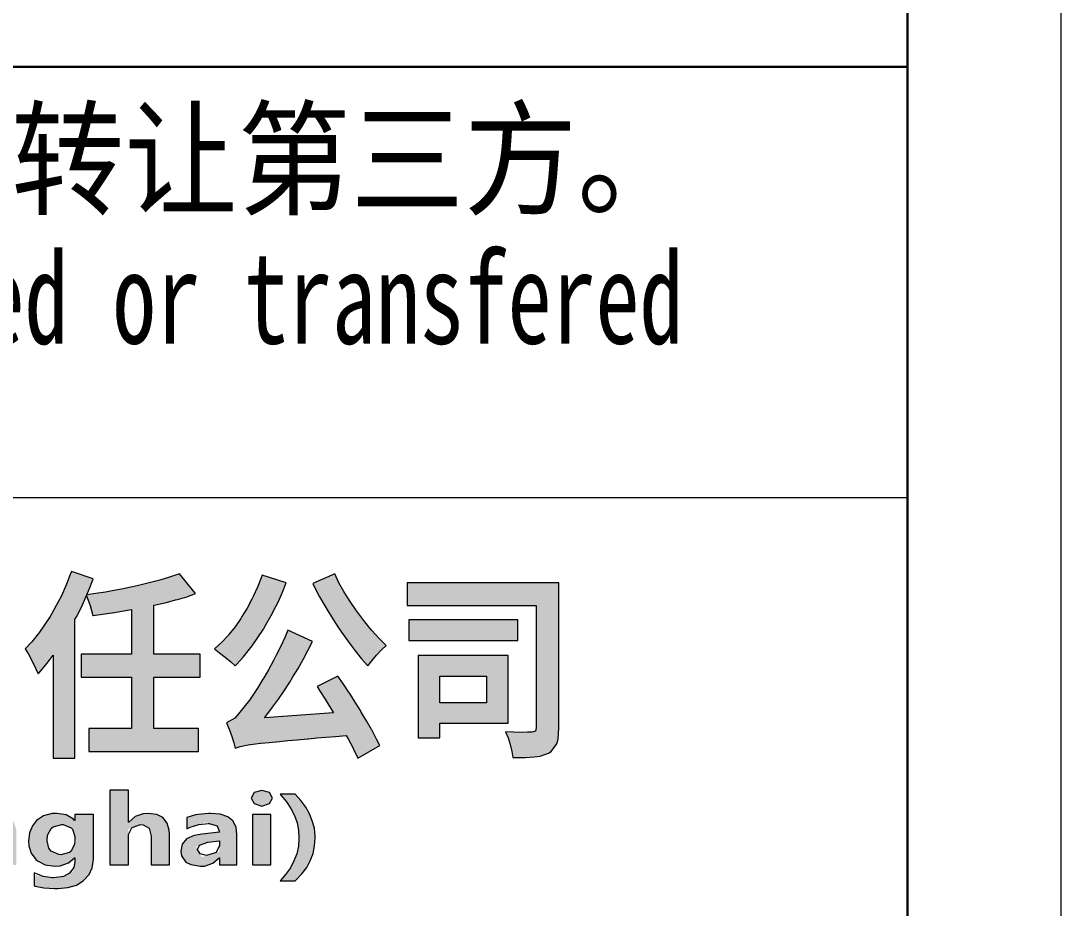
# Model space of a CAD drawing. Header units: millimetres. Extents: x 2135 to 2555, y 1580 to 1877.
# Drawn here: x 2521.35 to 2555.18, y 1627.4 to 1656.27 of the extents above; entities that cross this region are included whole.
import ezdxf
from ezdxf.enums import TextEntityAlignment as Align

# ---------------------------------------------------------------- set-up
doc = ezdxf.new("R2010")
doc.units = ezdxf.units.MM
for name, color, linetype, lineweight in [('1粗实线', 7, 'Continuous', 30), ('2细实线', 3, 'Continuous', 18), ('7文本', 2, 'Continuous', 18), ('8标注', 3, 'Continuous', 18), ('9图表', 4, 'Continuous', 18)]:
    doc.layers.add(name, color=color, linetype=linetype, lineweight=lineweight)
doc.layers.add('LOGO 1', color=7, linetype='Continuous', true_color=0x1e2380)
doc.styles.add('lanpec', font='bpec_e.shx', dxfattribs={"width": 0.75, "bigfont": 'hztxt.shx'})
doc.styles.add('黑体', font='simhei.ttf', dxfattribs={"width": 1.5})

# ---------------------------------------------------------------- blocks, each defined once
blk = doc.blocks.new('A3')
at = {"layer": '1粗实线'}
blk.add_lwpolyline([(-395, 5), (-5, 5), (-5, 292), (-395, 292)], close=True, dxfattribs=at)
at = {"layer": '9图表'}
blk.add_lwpolyline([(-420, 0), (0, 0), (0, 297), (-420, 297)], close=True, dxfattribs=at)
blk = doc.blocks.new('蓝滨LOGO')
at = {"layer": 'LOGO 1'}
h = blk.add_hatch(color=256, dxfattribs=at)
h.dxf.hatch_style = 1
h.paths.add_polyline_path([(86.926, 8.737), (86.977, 8.825), (87.127, 9.119), (87.174, 9.217), (87.308, 9.517), (87.313, 9.537), (87.426, 9.801), (87.525, 10.059), (86.812, 10.301), (86.776, 10.198), (86.657, 9.888), (86.523, 9.584), (86.477, 9.486), (86.322, 9.192), (86.162, 8.913), (86.121, 8.835), (85.94, 8.562), (85.754, 8.299), (85.733, 8.273), (85.522, 8.015), (85.31, 7.788), (85.419, 7.607), (85.537, 7.38), (85.651, 7.158), (85.728, 6.972), (85.764, 7.008), (85.976, 7.256), (86.022, 7.313), (86.219, 7.576), (86.219, 4.231), (86.926, 4.231)])
h.paths.add_polyline_path([(90.998, 7.612), (89.496, 7.612), (89.496, 9.207), (89.605, 9.228), (89.909, 9.295), (90.203, 9.377), (90.265, 9.393), (90.57, 9.481), (90.854, 9.579), (90.332, 10.229), (90.291, 10.214), (90.007, 10.116), (89.692, 10.023), (89.558, 9.981), (89.259, 9.904), (88.949, 9.832), (88.748, 9.785), (88.448, 9.723), (88.139, 9.672), (87.922, 9.63), (87.612, 9.584), (87.313, 9.537), (87.308, 9.517), (87.308, 9.512), (87.426, 9.197), (87.426, 9.192), (87.509, 8.872), (87.519, 8.872), (87.824, 8.913), (88.128, 8.959), (88.154, 8.959), (88.454, 9.011), (88.763, 9.063), (88.763, 7.612), (87.132, 7.612), (87.132, 6.864), (88.763, 6.864), (88.763, 5.191), (87.375, 5.191), (87.375, 4.448), (90.942, 4.448), (90.942, 5.191), (89.496, 5.191), (89.496, 6.864), (90.998, 6.864)])
h = blk.add_hatch(color=256, dxfattribs=at)
h.dxf.hatch_style = 1
h.paths.add_polyline_path([(93.311, 8.866), (93.466, 9.161), (93.543, 9.326), (93.677, 9.63), (93.796, 9.935), (93.016, 10.177), (92.986, 10.095), (92.867, 9.785), (92.727, 9.486), (92.681, 9.398), (92.526, 9.109), (92.361, 8.835), (92.32, 8.774), (92.134, 8.505), (91.933, 8.252), (91.917, 8.232), (91.69, 7.994), (91.463, 7.782), (91.633, 7.659), (91.819, 7.509), (92, 7.359), (92.139, 7.23), (92.185, 7.277), (92.397, 7.509), (92.604, 7.772), (92.691, 7.886), (92.877, 8.149), (93.058, 8.428), (93.151, 8.583)])
h.paths.add_polyline_path([(94.503, 7.726), (94.653, 8.02), (93.853, 8.392), (93.76, 8.175), (93.626, 7.875), (93.476, 7.581), (93.383, 7.401), (93.223, 7.106), (93.068, 6.838), (93.042, 6.797), (92.862, 6.502), (92.696, 6.249), (92.604, 6.12), (92.423, 5.888), (92.335, 5.775), (92.139, 5.542), (92.124, 5.532), (91.86, 5.377), (91.943, 5.171), (92.031, 4.938), (92.093, 4.722), (92.139, 4.556), (92.304, 4.613), (92.557, 4.665), (92.64, 4.675), (92.96, 4.711), (92.97, 4.711), (93.244, 4.737), (93.584, 4.773), (93.847, 4.799), (94.152, 4.825), (94.493, 4.861), (94.519, 4.861), (94.792, 4.887), (95.086, 4.913), (95.406, 4.938), (95.752, 4.969), (95.809, 4.861), (95.964, 4.577), (95.99, 4.52), (96.124, 4.226), (96.841, 4.644), (96.738, 4.851), (96.578, 5.155), (96.573, 5.16), (96.413, 5.439), (96.237, 5.728), (96.212, 5.775), (96.041, 6.048), (95.866, 6.327), (95.845, 6.358), (95.659, 6.631), (95.479, 6.895), (94.802, 6.554), (94.885, 6.425), (95.066, 6.146), (95.164, 5.981), (95.339, 5.702), (93.094, 5.537), (93.166, 5.635), (93.357, 5.883), (93.543, 6.146), (93.729, 6.42), (93.915, 6.704), (94.018, 6.869), (94.188, 7.148), (94.348, 7.437)])
h.paths.add_polyline_path([(96.124, 8.97), (96.062, 9.057), (95.876, 9.326), (95.706, 9.599), (95.675, 9.646), (95.51, 9.935), (95.375, 10.224), (94.663, 9.909), (94.73, 9.765), (94.885, 9.475), (95.05, 9.186), (95.148, 9.016), (95.324, 8.737), (95.499, 8.469), (95.597, 8.324), (95.788, 8.056), (95.979, 7.803), (96.041, 7.721), (96.248, 7.462), (96.449, 7.23), (96.578, 7.395), (96.733, 7.581), (96.893, 7.757), (97.053, 7.896), (97.032, 7.912), (96.815, 8.133), (96.588, 8.381), (96.521, 8.459), (96.32, 8.706)])
h = blk.add_hatch(color=256, dxfattribs=at)
h.dxf.hatch_style = 1
h.paths.add_polyline_path([(102.664, 9.93), (97.729, 9.93), (97.729, 9.192), (101.931, 9.192), (101.931, 5.217), (101.9, 5.109), (101.781, 5.073), (101.647, 5.073), (101.44, 5.067), (101.187, 5.073), (100.929, 5.088), (101.012, 4.892), (101.079, 4.67), (101.136, 4.443), (101.167, 4.247), (101.254, 4.247), (101.58, 4.247), (101.858, 4.267), (102.06, 4.298), (102.333, 4.396), (102.411, 4.448), (102.596, 4.691), (102.638, 4.851), (102.664, 5.212)])
h.paths.add_polyline_path([(101.327, 8.727), (97.791, 8.727), (97.791, 8.051), (101.327, 8.051)], flags=17)
h.paths.add_polyline_path([(101.017, 7.566), (98.095, 7.566), (98.095, 4.892), (98.797, 4.892), (98.797, 5.362), (101.017, 5.362)], flags=17)
h.paths.add_polyline_path([(100.31, 6.9), (100.31, 6.028), (98.797, 6.028), (98.797, 6.9)], flags=16)
h = blk.add_hatch(color=256, dxfattribs=at)
h.dxf.hatch_style = 1
h.paths.add_polyline_path([(74.705, 1.589), (74.727, 1.33), (74.783, 1.082), (74.874, 0.845), (74.998, 0.631), (75.155, 0.428), (75.347, 0.237), (75.841, 0.237), (75.545, 0.568), (75.328, 1.024), (75.245, 1.386), (75.233, 1.656), (75.27, 2.08), (75.449, 2.55), (75.82, 3.054), (75.347, 3.054), (75.313, 3.02), (75.122, 2.806), (74.975, 2.592), (74.862, 2.366), (74.772, 2.141), (74.727, 1.893), (74.705, 1.634)])
h.paths.add_polyline_path([(76.859, 2.655), (77.258, 2.712), (77.882, 2.619), (77.882, 3.009), (77.815, 3.031), (77.522, 3.076), (77.184, 3.099), (76.924, 3.087), (76.62, 3.02), (76.372, 2.918), (76.282, 2.862), (76.124, 2.659), (76.068, 2.423), (76.102, 2.242), (76.214, 2.051), (76.429, 1.893), (76.744, 1.758), (77.259, 1.563), (77.364, 1.352), (77.229, 1.156), (76.868, 1.104), (76.432, 1.146), (76.079, 1.33), (76.079, 0.845), (76.248, 0.789), (76.541, 0.732), (76.891, 0.721), (77.172, 0.732), (77.476, 0.789), (77.724, 0.89), (77.803, 0.947), (77.961, 1.138), (78.017, 1.397), (77.984, 1.566), (77.848, 1.78), (77.815, 1.825), (77.589, 1.961), (77.262, 2.096), (76.826, 2.255), (76.71, 2.456)])
h.paths.add_polyline_path([(79.031, 3.189), (78.434, 3.189), (78.434, 0.755), (79.031, 0.755), (79.031, 1.69), (79.031, 1.925), (79.478, 2.093), (79.707, 1.949), (79.775, 1.69), (79.775, 0.755), (80.372, 0.755), (80.372, 1.882), (80.305, 2.118), (80.169, 2.299), (79.955, 2.4), (79.674, 2.434), (79.516, 2.423), (79.257, 2.332), (79.031, 2.143)])
h.paths.add_polyline_path([(80.789, 1.431), (80.733, 1.206), (80.755, 1.048), (80.913, 0.845), (81.06, 0.766), (81.375, 0.721), (81.522, 0.721), (81.792, 0.811), (81.995, 0.992), (81.995, 0.755), (82.569, 0.755), (82.569, 1.747), (82.536, 1.983), (82.434, 2.186), (82.265, 2.321), (82.017, 2.411), (81.702, 2.434), (81.634, 2.434), (81.307, 2.4), (81.217, 2.389), (80.936, 2.299), (80.936, 1.952), (81.548, 2.14), (81.916, 2.028), (82.006, 1.825), (81.443, 1.758), (81.184, 1.713), (80.936, 1.6)])
h.paths.add_polyline_path([(81.86, 1.149), (81.882, 1.161), (81.995, 1.386), (82.006, 1.42), (82.006, 1.544), (81.612, 1.499), (81.341, 1.397), (81.285, 1.262), (81.364, 1.116), (81.578, 1.059)], flags=16)
h.paths.add_polyline_path([(83.077, 0.755), (83.674, 0.755), (83.674, 1.921), (84.144, 2.098), (84.372, 1.927), (84.429, 1.668), (84.429, 0.755), (85.026, 0.755), (85.026, 1.871), (84.958, 2.118), (84.834, 2.299), (84.62, 2.4), (84.35, 2.434), (84.147, 2.423), (83.888, 2.321), (83.674, 2.131), (83.674, 2.4), (83.077, 2.4)])
h.paths.add_polyline_path([(85.431, 1.375), (85.51, 1.138), (85.657, 0.935), (85.713, 0.89), (85.961, 0.755), (86.277, 0.721), (86.446, 0.732), (86.716, 0.823), (86.919, 0.992), (86.955, 0.992), (86.873, 0.55), (86.558, 0.383), (86.22, 0.335), (85.6, 0.427), (85.6, 0.079), (85.634, 0.068), (85.916, 0.011), (86.265, -0.011), (86.367, -0.011), (86.693, 0.023), (86.975, 0.101), (87.2, 0.237), (87.223, 0.259), (87.392, 0.44), (87.493, 0.665), (87.527, 0.935), (87.527, 2.4), (86.93, 2.4), (86.93, 2.197), (86.919, 2.197), (86.885, 2.242), (86.648, 2.389), (86.344, 2.434), (86.186, 2.434), (85.905, 2.355), (85.679, 2.197), (85.544, 2.028), (85.454, 1.803), (85.42, 1.532)])
h.paths.add_polyline_path([(86.003, 1.655), (86.176, 1.982), (86.529, 2.081), (86.841, 1.945), (86.975, 1.544), (86.789, 1.172), (86.442, 1.074), (86.1, 1.23)], flags=16)
h.paths.add_polyline_path([(88.665, 3.189), (88.068, 3.189), (88.068, 0.755), (88.665, 0.755), (88.665, 1.69), (88.665, 1.925), (89.103, 2.09), (89.341, 1.949), (89.409, 1.69), (89.409, 0.755), (90.006, 0.755), (90.006, 1.769), (89.995, 1.882), (89.927, 2.118), (89.792, 2.299), (89.589, 2.4), (89.308, 2.434), (89.15, 2.423), (88.891, 2.332), (88.665, 2.143)])
h.paths.add_polyline_path([(92.192, 1.747), (92.17, 1.983), (92.068, 2.186), (91.899, 2.321), (91.651, 2.411), (91.336, 2.434), (91.268, 2.434), (90.941, 2.4), (90.851, 2.389), (90.57, 2.299), (90.57, 1.951), (91.172, 2.143), (91.55, 2.028), (91.629, 1.825), (91.065, 1.758), (90.806, 1.713), (90.558, 1.6), (90.412, 1.431), (90.367, 1.206), (90.389, 1.048), (90.536, 0.845), (90.693, 0.766), (91.009, 0.721), (91.144, 0.721), (91.415, 0.811), (91.629, 1.002), (91.629, 0.755), (92.192, 0.755)])
h.paths.add_polyline_path([(91.629, 1.544), (91.629, 1.42), (91.629, 1.193), (91.055, 1.009), (90.868, 1.357), (91.246, 1.499)], flags=16)
h.paths.add_polyline_path([(93.296, 2.4), (92.699, 2.4), (92.699, 0.755), (93.296, 0.755)])
h.paths.add_polyline_path([(92.755, 3.11), (92.654, 2.93), (92.755, 2.749), (93.003, 2.671), (93.251, 2.749), (93.353, 2.93), (93.251, 3.11), (93.003, 3.178)])
h.paths.add_polyline_path([(94.141, 1.116), (93.991, 0.74), (93.639, 0.237), (94.085, 0.237), (94.31, 0.462), (94.468, 0.676), (94.581, 0.89), (94.671, 1.127), (94.716, 1.375), (94.739, 1.634), (94.739, 1.69), (94.716, 1.949), (94.648, 2.186), (94.558, 2.423), (94.434, 2.637), (94.277, 2.851), (94.085, 3.054), (93.601, 3.054), (93.623, 3.02), (93.9, 2.69), (94.137, 2.218), (94.198, 1.882), (94.217, 1.45)])
at = {"color": 164, "lineweight": 0}
for points in [[(86.812, 10.301), (86.776, 10.198), (86.657, 9.888), (86.523, 9.584), (86.477, 9.486), (86.322, 9.192), (86.162, 8.913), (86.121, 8.835), (85.94, 8.562), (85.754, 8.299), (85.733, 8.273), (85.522, 8.015), (85.31, 7.788), (85.419, 7.607)], [(86.219, 7.576), (86.219, 4.231), (86.926, 4.231), (86.926, 8.737), (86.977, 8.825), (87.127, 9.119), (87.174, 9.217), (87.308, 9.517), (87.313, 9.537), (87.426, 9.801), (87.525, 10.059), (86.812, 10.301)], [(88.763, 9.063), (88.763, 7.612), (87.132, 7.612), (87.132, 6.864), (88.763, 6.864), (88.763, 5.191), (87.375, 5.191), (87.375, 4.448), (90.942, 4.448), (90.942, 5.191), (89.496, 5.191), (89.496, 6.864), (90.998, 6.864), (90.998, 7.612), (89.496, 7.612), (89.496, 9.207), (89.605, 9.228), (89.909, 9.295), (90.203, 9.377), (90.265, 9.393), (90.57, 9.481), (90.854, 9.579), (90.332, 10.229)], [(90.332, 10.229), (90.291, 10.214), (90.007, 10.116), (89.692, 10.023), (89.558, 9.981), (89.259, 9.904), (88.949, 9.832), (88.748, 9.785), (88.448, 9.723), (88.139, 9.672), (87.922, 9.63), (87.612, 9.584), (87.313, 9.537), (87.308, 9.517), (87.308, 9.512), (87.426, 9.197), (87.426, 9.192)], [(102.664, 9.93), (97.729, 9.93), (97.729, 9.192), (101.931, 9.192), (101.931, 5.217), (101.9, 5.109), (101.781, 5.073), (101.647, 5.073), (101.44, 5.067)], [(101.012, 4.892), (101.079, 4.67), (101.136, 4.443), (101.167, 4.247), (101.254, 4.247), (101.58, 4.247), (101.858, 4.267), (102.06, 4.298), (102.333, 4.396), (102.411, 4.448), (102.596, 4.691), (102.638, 4.851), (102.664, 5.212), (102.664, 9.93)], [(87.426, 9.192), (87.509, 8.872), (87.519, 8.872), (87.824, 8.913), (88.128, 8.959), (88.154, 8.959), (88.454, 9.011), (88.763, 9.063)], [(93.853, 8.392), (93.76, 8.175), (93.626, 7.875), (93.476, 7.581), (93.383, 7.401), (93.223, 7.106), (93.068, 6.838), (93.042, 6.797), (92.862, 6.502), (92.696, 6.249), (92.604, 6.12), (92.423, 5.888), (92.335, 5.775), (92.139, 5.542), (92.124, 5.532)], [(93.094, 5.537), (93.166, 5.635), (93.357, 5.883), (93.543, 6.146), (93.729, 6.42), (93.915, 6.704), (94.018, 6.869), (94.188, 7.148), (94.348, 7.437), (94.503, 7.726), (94.653, 8.02), (93.853, 8.392)], [(85.419, 7.607), (85.537, 7.38), (85.651, 7.158), (85.728, 6.972), (85.764, 7.008), (85.976, 7.256), (86.022, 7.313), (86.219, 7.576)], [(101.017, 7.566), (98.095, 7.566), (98.095, 4.892), (98.797, 4.892), (98.797, 5.362), (101.017, 5.362)], [(101.017, 5.362), (101.017, 7.566)], [(95.479, 6.895), (94.802, 6.554), (94.885, 6.425), (95.066, 6.146), (95.164, 5.981), (95.339, 5.702), (93.094, 5.537)], [(96.578, 5.155), (96.573, 5.16), (96.413, 5.439), (96.237, 5.728), (96.212, 5.775), (96.041, 6.048), (95.866, 6.327), (95.845, 6.358), (95.659, 6.631), (95.479, 6.895)], [(98.797, 6.028), (98.797, 6.9), (100.31, 6.9)], [(100.31, 6.9), (100.31, 6.028), (98.797, 6.028)], [(92.124, 5.532), (91.86, 5.377), (91.943, 5.171), (92.031, 4.938), (92.093, 4.722), (92.139, 4.556), (92.304, 4.613), (92.557, 4.665), (92.64, 4.675), (92.96, 4.711), (92.97, 4.711), (93.244, 4.737), (93.584, 4.773), (93.847, 4.799), (94.152, 4.825), (94.493, 4.861), (94.519, 4.861), (94.792, 4.887), (95.086, 4.913), (95.406, 4.938), (95.752, 4.969)], [(95.752, 4.969), (95.809, 4.861), (95.964, 4.577), (95.99, 4.52), (96.124, 4.226), (96.841, 4.644), (96.738, 4.851), (96.578, 5.155)], [(95.752, 4.969), (95.809, 4.861), (95.964, 4.577), (95.99, 4.52), (96.124, 4.226), (96.841, 4.644), (96.738, 4.851), (96.578, 5.155)], [(101.44, 5.067), (101.187, 5.073), (100.929, 5.088)], [(100.929, 5.088), (101.012, 4.892)]]:
    blk.add_lwpolyline(points, dxfattribs=at)
for points in [[(93.016, 10.177), (92.986, 10.095), (92.867, 9.785), (92.727, 9.486), (92.681, 9.398), (92.526, 9.109), (92.361, 8.835), (92.32, 8.774), (92.134, 8.505), (91.933, 8.252), (91.917, 8.232), (91.69, 7.994), (91.463, 7.782), (91.633, 7.659), (91.819, 7.509), (92, 7.359), (92.139, 7.23), (92.185, 7.277), (92.397, 7.509), (92.604, 7.772), (92.691, 7.886), (92.877, 8.149), (93.058, 8.428), (93.151, 8.583), (93.311, 8.866), (93.466, 9.161), (93.543, 9.326), (93.677, 9.63), (93.796, 9.935)], [(95.375, 10.224), (94.663, 9.909), (94.73, 9.765), (94.885, 9.475), (95.05, 9.186), (95.148, 9.016), (95.324, 8.737), (95.499, 8.469), (95.597, 8.324), (95.788, 8.056), (95.979, 7.803), (96.041, 7.721), (96.248, 7.462), (96.449, 7.23), (96.578, 7.395), (96.733, 7.581), (96.893, 7.757), (97.053, 7.896), (97.032, 7.912), (96.815, 8.133), (96.588, 8.381), (96.521, 8.459), (96.32, 8.706), (96.124, 8.97), (96.062, 9.057), (95.876, 9.326), (95.706, 9.599), (95.675, 9.646), (95.51, 9.935)], [(101.327, 8.727), (97.791, 8.727), (97.791, 8.051), (101.327, 8.051)]]:
    blk.add_lwpolyline(points, close=True, dxfattribs=at)
at = {"layer": 'LOGO 1', "color": 164, "lineweight": 0}
for points in [[(88.665, 3.189), (88.068, 3.189), (88.068, 0.755), (88.665, 0.755), (88.665, 1.69), (88.665, 1.747), (88.778, 1.961), (88.789, 1.972), (89.06, 2.073)], [(88.665, 2.152), (88.665, 3.189)], [(86.344, 2.434), (86.186, 2.434), (85.905, 2.355), (85.679, 2.197)], [(86.919, 2.197), (86.885, 2.242), (86.648, 2.389), (86.344, 2.434)], [(87.527, 2.4), (86.93, 2.4), (86.93, 2.197), (86.919, 2.197)], [(87.223, 0.259), (87.392, 0.44), (87.493, 0.665), (87.527, 0.935), (87.527, 2.4)], [(89.308, 2.434), (89.15, 2.423), (88.891, 2.332), (88.677, 2.152), (88.665, 2.152)], [(89.927, 2.118), (89.792, 2.299), (89.589, 2.4), (89.308, 2.434)], [(91.336, 2.434), (91.268, 2.434), (90.941, 2.4), (90.851, 2.389), (90.57, 2.299), (90.57, 1.927), (90.671, 1.983), (90.953, 2.073), (91.257, 2.107)], [(92.068, 2.186), (91.899, 2.321), (91.651, 2.411), (91.336, 2.434)], [(85.679, 2.197), (85.544, 2.028), (85.454, 1.803), (85.42, 1.532), (85.431, 1.375), (85.51, 1.138), (85.657, 0.935), (85.713, 0.89), (85.961, 0.755), (86.277, 0.721), (86.446, 0.732), (86.716, 0.823), (86.919, 0.992), (86.93, 0.992)], [(86.468, 1.082), (86.4, 1.093), (86.153, 1.206), (86.085, 1.296), (86.029, 1.544), (86.04, 1.724), (86.153, 1.938), (86.22, 1.994), (86.502, 2.073)], [(86.502, 2.073), (86.547, 2.073), (86.806, 1.961), (86.851, 1.916), (86.93, 1.679), (86.93, 1.544), (86.919, 1.431), (86.806, 1.206), (86.75, 1.161), (86.468, 1.082)], [(89.06, 2.073), (89.15, 2.062), (89.341, 1.949), (89.409, 1.69), (89.409, 0.755), (90.006, 0.755), (90.006, 1.769), (89.995, 1.882), (89.927, 2.118)], [(89.06, 2.073), (89.15, 2.062), (89.341, 1.949), (89.409, 1.69), (89.409, 0.755), (90.006, 0.755), (90.006, 1.769), (89.995, 1.882), (89.927, 2.118)], [(91.257, 2.107), (91.291, 2.107), (91.55, 2.028), (91.629, 1.825), (91.065, 1.758), (90.806, 1.713), (90.558, 1.6)], [(91.257, 2.107), (91.291, 2.107), (91.55, 2.028), (91.629, 1.825), (91.065, 1.758), (90.806, 1.713), (90.558, 1.6)], [(91.629, 0.992), (91.629, 0.755), (92.192, 0.755), (92.192, 1.747), (92.17, 1.983), (92.068, 2.186)], [(91.629, 0.992), (91.629, 0.755), (92.192, 0.755), (92.192, 1.747), (92.17, 1.983), (92.068, 2.186)], [(90.558, 1.6), (90.412, 1.431), (90.367, 1.206), (90.389, 1.048)], [(91.212, 1.059), (90.998, 1.116), (90.919, 1.262), (90.975, 1.397), (91.246, 1.499), (91.629, 1.544)], [(91.629, 1.544), (91.629, 1.42), (91.629, 1.386), (91.516, 1.161), (91.493, 1.149), (91.212, 1.059)], [(91.629, 1.544), (91.629, 1.42), (91.629, 1.386), (91.516, 1.161), (91.493, 1.149), (91.212, 1.059)], [(90.389, 1.048), (90.536, 0.845), (90.693, 0.766), (91.009, 0.721), (91.144, 0.721), (91.415, 0.811), (91.617, 0.992), (91.629, 0.992)], [(86.93, 0.992), (86.93, 0.856), (86.896, 0.676), (86.75, 0.485), (86.558, 0.383), (86.243, 0.338)], [(86.243, 0.338), (86.198, 0.338), (85.893, 0.383), (85.6, 0.496)], [(85.6, 0.496), (85.6, 0.079), (85.634, 0.068), (85.916, 0.011), (86.265, -0.011), (86.367, -0.011), (86.693, 0.023), (86.975, 0.101), (87.2, 0.237), (87.223, 0.259)]]:
    blk.add_lwpolyline(points, dxfattribs=at)
for points in [[(93.003, 3.178), (92.755, 3.11), (92.654, 2.93), (92.755, 2.749), (93.003, 2.671), (93.251, 2.749), (93.353, 2.93), (93.251, 3.11)], [(94.085, 3.054), (93.601, 3.054), (93.623, 3.02), (93.803, 2.806), (93.95, 2.592), (94.063, 2.366), (94.153, 2.13), (94.198, 1.882), (94.209, 1.634), (94.209, 1.611), (94.198, 1.363), (94.141, 1.116), (94.051, 0.89), (93.939, 0.665), (93.781, 0.44), (93.601, 0.237), (94.085, 0.237), (94.119, 0.271), (94.31, 0.462), (94.468, 0.676), (94.581, 0.89), (94.671, 1.127), (94.716, 1.375), (94.739, 1.634), (94.739, 1.69), (94.716, 1.949), (94.648, 2.186), (94.558, 2.423), (94.434, 2.637), (94.277, 2.851)], [(93.296, 2.4), (92.699, 2.4), (92.699, 0.755), (93.296, 0.755)]]:
    blk.add_lwpolyline(points, close=True, dxfattribs=at)
blk = doc.blocks.new('蓝滨、蓝科零件图标题栏模板')
at = {"layer": '1粗实线'}
blk.add_lwpolyline([(-180, 0), (0, 0), (0, 70), (-180, 70)], close=True, dxfattribs=at)
at = {"layer": '9图表'}
blk.add_line((-124, 56), (0, 56), dxfattribs=at)
at = {"layer": '8标注'}
blk.add_blockref('蓝滨LOGO', (-114, 43.291), dxfattribs=at)
at = {"layer": '7文本', "style": 'lanpec'}
for tag, height, width, p in [('设计证书号', 4, 0.7, (-15.5, 38.5, 0)), ('设计签名', 4, 0.75, (-155.5, 31.5, 0)), ('设计日期', 4, 0.75, (-134.5, 31.5, 0)), ('项目编号', 4, 0.75, (-15.5, 31.5, 0)), ('名称', 5, 0.75, (-84, 30)), ('校对签名', 4, 0.75, (-155.5, 24.5, 0)), ('校对日期', 4, 0.75, (-134.5, 24.5, 0)), ('规格', 5, 0.75, (-84, 24)), ('产品编号', 4, 0.75, (-15.5, 24.5, 0)), ('审核签名', 4, 0.75, (-155.5, 17.5, 0)), ('审核日期', 4, 0.75, (-134.5, 17.5, 0)), ('设计阶段', 4, 0.75, (-15.5, 17.5, 0)), ('材料', 4, 0.75, (-54, 10.5, 0)), ('图幅', 4, 0.75, (-25.5, 10.5, 0)), ('比例', 4, 0.75, (-5, 10.5, 0)), ('重量', 4, 0.75, (-50.5, 3.5, 0)), ('REV', 3, 0.75, (-25.5, 3.5, 0))]:
    blk.add_attdef(tag, text='', height=height, dxfattribs=dict(at, width=width)).set_placement(p, align=Align.MIDDLE_CENTER)
at = {"layer": '7文本', "style": 'lanpec', "width": 0.75}
for tag, p in [('图号', (-110.5, 10.5)), ('文件编号', (-110.5, 3.5, 0))]:
    blk.add_attdef(tag, text='', height=4, dxfattribs=at).set_placement(p, align=Align.MIDDLE_LEFT)
at = {"layer": '9图表', "style": '黑体'}
for s, width, p in [('本文件产权属LANPEC所有,未经LANPEC书面许可不准复制或转让第三方。', 0.9, (-123, 67)), ('This document is the property of LANPEC. It shall not be reproduced or transfered', 0.7, (-123, 62.5))]:
    blk.add_text(s, height=3, dxfattribs=dict(at, width=width)).set_placement(p, align=Align.MIDDLE_LEFT)

msp = doc.modelspace()

# ---------------------------------------------------------------- block references
at = {"layer": '2细实线'}
msp.add_blockref('A3', (2555.182, 1579.765), dxfattribs=at)
at = {"layer": '8标注'}
msp.add_blockref('蓝滨、蓝科零件图标题栏模板', (2550.182, 1584.765), dxfattribs=at)

doc.saveas('drawing.dxf')
